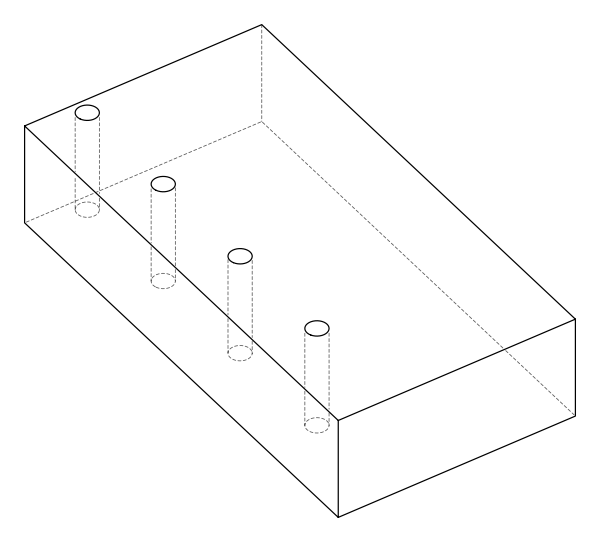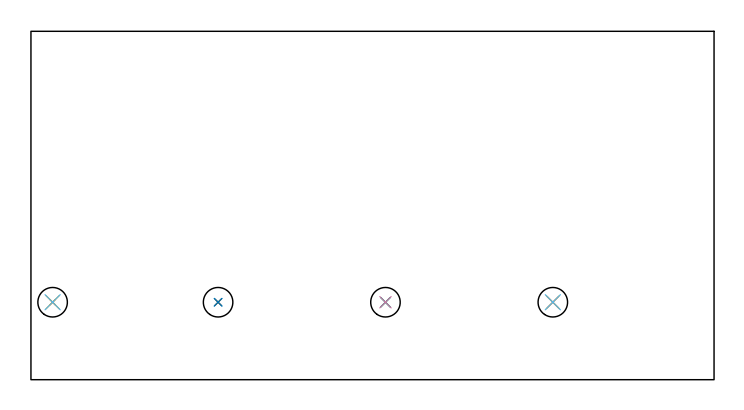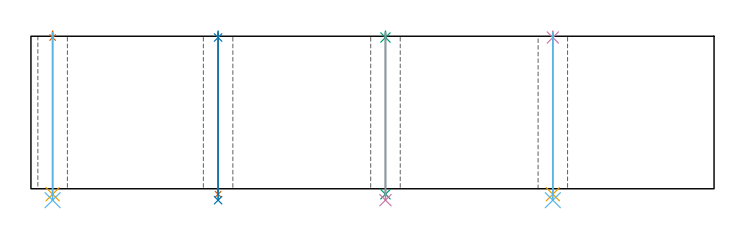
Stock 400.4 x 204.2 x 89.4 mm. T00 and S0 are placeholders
(PLAN: 12 operations, 8 tool changes, 3.2 min)
(1 SPOT_DRILL | STEP1HOLE | NXT0321_9005460120000 | 0.03 min | 4 mm3)
(2 SPOT_DRILL_1 | STEP1HOLE_1 | NXT0321_9005460120000 | 0.03 min | 4 mm3)
(3 SPOT_DRILL_2 | STEP1HOLE_2 | NXT0321_9005460120000 | 0.03 min | 3 mm3)
(4 SPOT_DRILL_3 | STEP1HOLE_3 | NXT0321_9005460120000 | 0.03 min | 4 mm3)
(5 DRILL_THROUGH_HOLE_INTO_CENTER | STEP1HOLE | NXT0301_065 | 0.38 min | 6167 mm3)
(6 DRILL_TO_ENLARGE_THROUGH_HOLE | STEP1HOLE | UGT0301_244 | 0.39 min | 14807 mm3)
(7 DRILL_THROUGH_HOLE_INTO_CENTER_1 | STEP1HOLE_1 | NXT0301_065 | 0.38 min | 6167 mm3)
(8 DRILL_TO_ENLARGE_THROUGH_HOLE_1 | STEP1HOLE_1 | UGT0301_244 | 0.39 min | 14809 mm3)
(9 DRILL_THROUGH_HOLE_INTO_CENTER_2 | STEP1HOLE_2 | NXT0301_065 | 0.38 min | 6166 mm3)
(10 DRILL_TO_ENLARGE_THROUGH_HOLE_2 | STEP1HOLE_2 | UGT0301_244 | 0.39 min | 14807 mm3)
(11 DRILL_THROUGH_HOLE_INTO_CENTER_3 | STEP1HOLE_3 | NXT0301_065 | 0.38 min | 6170 mm3)
(12 DRILL_TO_ENLARGE_THROUGH_HOLE_3 | STEP1HOLE_3 | UGT0301_244 | 0.39 min | 14803 mm3)
(TOOL NXT0321_9005460120000 | NC Spot Drill, 142deg, 12mm, Carbide, Uncoated | D12 PA142 FL30 Z2)
(TOOL NXT0301_065 | Carbide Drill 9.4mm [860.1-0940-075A1-MM 2214] | D9.4 PA140 FL98 Z2)
(TOOL UGT0301_244 | Twist Drill 17.3 mm | D17.3 PA118 FL130 Z2)
(OP 1 SPOT_DRILL)
G17 G21 G94 G90
T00 M6
G54
G17 G0 G90 X12.7 Y45.4 S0 M3
G43 Z99.4 H0
G94 G81 G98 Z88.655 F250. R92.4
G80
M5
M2
(OP 2 SPOT_DRILL_1)
G17 G21 G94 G90
T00 M6
G54
G17 G0 G90 X109.7 Y45.4 S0 M3
G43 Z99.4 H0
G94 G81 G98 Z88.655 F250. R92.4
G80
M5
M2
(OP 3 SPOT_DRILL_2)
G17 G21 G94 G90
T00 M6
G54
G17 G0 G90 X207.8 Y45.4 S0 M3
G43 Z99.4 H0
G94 G81 G98 Z88.655 F250. R92.4
G80
M5
M2
(OP 4 SPOT_DRILL_3)
G17 G21 G94 G90
T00 M6
G54
G17 G0 G90 X305.9 Y45.4 S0 M3
G43 Z99.4 H0
G94 G81 G98 Z88.655 F250. R92.4
G80
M5
M2
(OP 5 DRILL_THROUGH_HOLE_INTO_CENTER)
G17 G21 G94 G90
T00 M6
G54
G17 G0 G90 X12.7 Y45.4 S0 M3
G43 Z99.4 H1
G94 G73 G98 Z-3.211 F250. Q9.261 R91.4
G80
M5
M2
(OP 6 DRILL_TO_ENLARGE_THROUGH_HOLE)
G17 G21 G94 G90
T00 M6
G54
G17 G0 G90 X12.7 Y45.4 S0 M3
G43 Z99.4 H0
G94 G73 G98 Z-6.697 F250. Q16.016 R91.4
G80
M5
M2
(OP 7 DRILL_THROUGH_HOLE_INTO_CENTER_1)
G17 G21 G94 G90
T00 M6
G54
G17 G0 G90 X109.7 Y45.4 S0 M3
G43 Z99.4 H1
G94 G73 G98 Z-3.211 F250. Q9.261 R91.4
G80
M5
M2
(OP 8 DRILL_TO_ENLARGE_THROUGH_HOLE_1)
G17 G21 G94 G90
T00 M6
G54
G17 G0 G90 X109.7 Y45.4 S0 M3
G43 Z99.4 H0
G94 G73 G98 Z-6.697 F250. Q16.016 R91.4
G80
M5
M2
(OP 9 DRILL_THROUGH_HOLE_INTO_CENTER_2)
G17 G21 G94 G90
T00 M6
G54
G17 G0 G90 X207.8 Y45.4 S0 M3
G43 Z99.4 H1
G94 G73 G98 Z-3.211 F250. Q9.261 R91.4
G80
M5
M2
(OP 10 DRILL_TO_ENLARGE_THROUGH_HOLE_2)
G17 G21 G94 G90
T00 M6
G54
G17 G0 G90 X207.8 Y45.4 S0 M3
G43 Z99.4 H0
G94 G73 G98 Z-6.697 F250. Q16.016 R91.4
G80
M5
M2
(OP 11 DRILL_THROUGH_HOLE_INTO_CENTER_3)
G17 G21 G94 G90
T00 M6
G54
G17 G0 G90 X305.9 Y45.4 S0 M3
G43 Z99.4 H1
G94 G73 G98 Z-3.211 F250. Q9.261 R91.4
G80
M5
M2
(OP 12 DRILL_TO_ENLARGE_THROUGH_HOLE_3)
G17 G21 G94 G90
T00 M6
G54
G17 G0 G90 X305.9 Y45.4 S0 M3
G43 Z99.4 H0
G94 G73 G98 Z-6.697 F250. Q16.016 R91.4
G80
M5
M2
